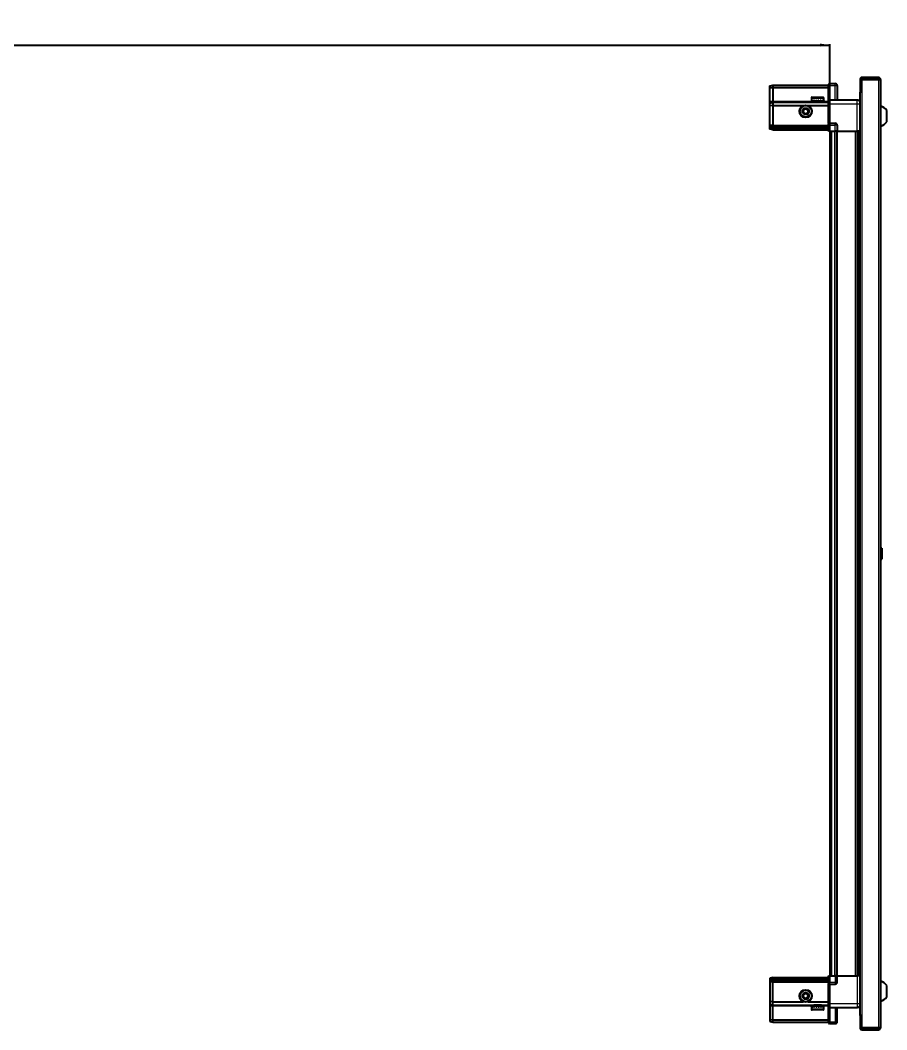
# Model space of a CAD drawing. Header units: millimetres. Extents: x 877 to 4552, y -1534 to 1780.
# Drawn here: x 2813 to 3722, y 649 to 1708 of the extents above; entities that cross this region are included whole.
import ezdxf

# ---------------------------------------------------------------- set-up
doc = ezdxf.new("R2010")
doc.units = ezdxf.units.MM
doc.layers.add('FORMAT', color=7, linetype='Continuous')
doc.styles.add('SLDTEXTSTYLE0', font='TXT', dxfattribs={"width": 0.75})
doc.dimstyles.new('SLDDIMSTYLE0', dxfattribs={"dimtxt": 20, "dimasz": 10, "dimexe": 0, "dimexo": 0.0625, "dimgap": 5, "dimtad": 2, "dimdec": 1, "dimrnd": 1e-09, "dimzin": 12, "dimdsep": 46, "dimtxsty": 'SLDTEXTSTYLE0', "dimsah": 1, "dimcen": 0.09, "dimadec": 0, "dimazin": 3, "dimtfac": 1, "dimtofl": 0, "dimtmove": 0, "dimatfit": 3, "dimfxl": 0, "dimfrac": 2, "dimtolj": 1, "dimtzin": 12, "dimarcsym": 0})

# ---------------------------------------------------------------- blocks, each defined once
blk = doc.blocks.new('_D_5')
at = {"layer": 'FORMAT'}
for p, q in [((1762.2, 1591.2), (1762.2, 1682.7)), ((1762.2, 1681.7), (3662.2, 1681.7)), ((3662.2, 1591.2), (3662.2, 1682.7))]:
    blk.add_line(p, q, dxfattribs=at)
for points in [[(1762.2, 1681.7), (1772.2, 1680.1), (1772.2, 1683.2)], [(3662.2, 1681.7), (3652.2, 1683.2), (3652.2, 1680.1)]]:
    blk.add_solid(points, dxfattribs=at)
at = {"layer": 'FORMAT', "insert": (2682.6, 1707.4), "char_height": 20, "attachment_point": 1, "style": 'SLDTEXTSTYLE0'}
blk.add_mtext('1900', dxfattribs=at)

msp = doc.modelspace()

# ---------------------------------------------------------------- linework, layer by layer
at = {"color": 7, "linetype": 'Continuous', "lineweight": 25}
for p, q in [((3694.05, 1645.56), (3694.05, 1633.16)), ((3695.55, 1645.56), (3695.55, 1633.16)), ((3696.05, 1632.66), (3696.05, 1645.56)), ((3696.05, 1645.56), (3713.45, 1645.56)), ((3713.45, 1647.66), (3696.15, 1647.66)), ((3713.45, 1646.16), (3696.15, 1646.16)), ((3713.45, 1646.16), (3713.45, 1647.66)), ((3713.45, 1645.56), (3715.55, 1645.56)), ((3715.55, 1645.56), (3715.55, 650.76)), ((3599.55, 1638.85), (3602.55, 1639.66)), ((3599.55, 1637), (3599.55, 1638.85)), ((3599.55, 1637), (3602.55, 1637.16)), ((3599.55, 1622.66), (3599.55, 1637)), ((3602.55, 1639.66), (3602.55, 1637.16)), ((3602.55, 1639.66), (3660.85, 1639.66)), ((3602.55, 1637.16), (3602.55, 1622.66)), ((3602.55, 1637.16), (3660.85, 1637.16)), ((3661.71, 1641.16), (3660.85, 1640.66)), ((3661.71, 1641.16), (3660.85, 1640.66)), ((3660.85, 1640.66), (3660.85, 1639.16)), ((3660.85, 1624.36), (3660.85, 1639.16)), ((3662.05, 1641.16), (3661.71, 1641.16)), ((3662.05, 1641.16), (3661.71, 1641.16)), ((3662.05, 1641.16), (3662.05, 1641.16)), ((3662.05, 1639.16), (3662.05, 1641.16)), ((3662.05, 1641.16), (3668.05, 1641.16)), ((3662.05, 1639.16), (3662.05, 1624.36)), ((3670.05, 1639.16), (3670.05, 1624.16)), ((3693.95, 1632.66), (3693.95, 663.66)), ((3693.95, 1632.66), (3696.05, 1632.66)), ((3694.05, 1633.16), (3695.55, 1633.16)), ((3599.55, 1620.85), (3599.55, 1622.66)), ((3599.55, 1620.85), (3602.55, 1621.66)), ((3599.55, 1617.83), (3599.55, 1620.85)), ((3602.55, 1622.66), (3602.55, 1621.66)), ((3602.55, 1621.66), (3602.55, 1618.16)), ((3602.55, 1621.66), (3660.85, 1621.66)), ((3643.05, 1626.06), (3643.05, 1623.16)), ((3643.05, 1623.16), (3643.09, 1623.16)), ((3643.21, 1623.66), (3643.09, 1623.66)), ((3643.09, 1623.66), (3643.09, 1623.16)), ((3643.09, 1623.16), (3643.21, 1623.16)), ((3643.21, 1623.66), (3643.21, 1623.16)), ((3643.21, 1623.16), (3643.62, 1623.16)), ((3643.96, 1623.66), (3643.62, 1623.66)), ((3643.62, 1623.66), (3643.62, 1623.16)), ((3643.62, 1623.16), (3643.96, 1623.16)), ((3643.85, 1626.86), (3655.25, 1626.86)), ((3643.96, 1623.66), (3643.96, 1623.16)), ((3643.96, 1623.16), (3644.73, 1623.16)), ((3645.25, 1623.66), (3644.73, 1623.66)), ((3644.73, 1623.66), (3644.73, 1623.16)), ((3644.73, 1623.16), (3645.25, 1623.16)), ((3645.15, 1623.16), (3645.15, 1623.06)), ((3645.15, 1623.06), (3653.95, 1623.06)), ((3645.25, 1623.66), (3645.25, 1623.16)), ((3645.25, 1623.16), (3646.31, 1623.16)), ((3645.55, 1622.66), (3646.24, 1622.18)), ((3645.55, 1622.66), (3653.55, 1622.66)), ((3646.24, 1622.18), (3645.55, 1621.69)), ((3645.55, 1621.69), (3645.55, 1621.66)), ((3645.55, 1621.69), (3653.55, 1621.69)), ((3646.24, 1622.18), (3652.86, 1622.18)), ((3646.97, 1623.66), (3646.31, 1623.66)), ((3646.31, 1623.66), (3646.31, 1623.16)), ((3646.31, 1623.16), (3646.97, 1623.16)), ((3646.97, 1623.66), (3646.97, 1623.16)), ((3646.97, 1623.16), (3648.21, 1623.16)), ((3648.94, 1623.66), (3648.21, 1623.66)), ((3648.21, 1623.66), (3648.21, 1623.16)), ((3648.21, 1623.16), (3648.64, 1623.16)), ((3648.64, 1623.66), (3648.64, 1623.16)), ((3648.94, 1623.66), (3648.94, 1623.16)), ((3648.94, 1623.16), (3650.24, 1623.16)), ((3650.97, 1623.66), (3650.24, 1623.66)), ((3650.24, 1623.66), (3650.24, 1623.16)), ((3650.51, 1623.66), (3650.51, 1623.16)), ((3650.51, 1623.16), (3650.97, 1623.16)), ((3650.97, 1623.66), (3650.97, 1623.16)), ((3650.97, 1623.16), (3652.2, 1623.16)), ((3652.86, 1623.66), (3652.2, 1623.66)), ((3652.2, 1623.66), (3652.2, 1623.16)), ((3652.2, 1623.16), (3652.86, 1623.16)), ((3652.86, 1623.66), (3652.86, 1623.16)), ((3652.86, 1623.16), (3653.91, 1623.16)), ((3652.86, 1622.18), (3653.55, 1622.66)), ((3653.55, 1621.69), (3652.86, 1622.18)), ((3653.55, 1621.66), (3653.55, 1621.69)), ((3654.43, 1623.66), (3653.91, 1623.66)), ((3653.91, 1623.66), (3653.91, 1623.16)), ((3653.91, 1623.16), (3654.43, 1623.16)), ((3653.95, 1623.06), (3653.95, 1623.16)), ((3654.43, 1623.66), (3654.43, 1623.16)), ((3654.43, 1623.16), (3655.18, 1623.16)), ((3655.52, 1623.66), (3655.18, 1623.66)), ((3655.18, 1623.66), (3655.18, 1623.16)), ((3655.18, 1623.16), (3655.52, 1623.16)), ((3655.52, 1623.66), (3655.52, 1623.16)), ((3655.52, 1623.16), (3655.91, 1623.16)), ((3656.02, 1623.66), (3655.91, 1623.66)), ((3655.91, 1623.66), (3655.91, 1623.16)), ((3655.91, 1623.16), (3656.02, 1623.16)), ((3656.02, 1623.66), (3656.02, 1623.16)), ((3656.02, 1623.16), (3656.05, 1623.16)), ((3656.05, 1623.16), (3656.05, 1626.06)), ((3660.85, 1624.16), (3660.85, 1624.36)), ((3662.05, 1624.16), (3660.85, 1624.16)), ((3660.85, 1620.16), (3660.85, 1624.16)), ((3662.05, 1624.36), (3662.05, 1624.16)), ((3662.05, 1624.16), (3662.05, 1620.16)), ((3662.05, 1624.16), (3691.05, 1624.16)), ((3602.55, 1618.16), (3599.55, 1617.83)), ((3599.55, 1597.66), (3599.55, 1617.83)), ((3602.55, 1618.16), (3602.55, 1597.66)), ((3602.55, 1618.16), (3634.55, 1618.16)), ((3639.55, 1618.16), (3660.85, 1618.16)), ((3660.85, 1599.86), (3660.85, 1620.16)), ((3662.05, 1620.16), (3662.05, 1599.86)), ((3722.15, 1601.16), (3722.15, 1613.16)), ((3660.85, 1599.66), (3660.85, 1599.86)), ((3662.05, 1599.66), (3660.85, 1599.66)), ((3660.85, 1599.66), (3660.85, 1598.98)), ((3662.05, 1599.86), (3662.05, 1599.66)), ((3662.05, 1597.66), (3662.05, 1599.66)), ((3662.05, 1597.66), (3662.05, 1599.66)), ((3662.05, 1599.66), (3668.05, 1599.66)), ((3599.55, 1595.85), (3599.55, 1597.66)), ((3602.55, 1596.66), (3599.55, 1595.85)), ((3599.55, 1595.11), (3599.55, 1595.85)), ((3602.55, 1595.66), (3599.55, 1595.11)), ((3599.55, 1594.61), (3599.55, 1595.11)), ((3599.55, 1593.46), (3599.55, 1594.61)), ((3602.55, 1594.16), (3599.55, 1594.61)), ((3602.55, 1592.66), (3599.55, 1593.46)), ((3602.55, 1597.66), (3602.55, 1596.66)), ((3602.55, 1596.66), (3602.55, 1595.66)), ((3602.55, 1596.66), (3660.85, 1596.66)), ((3602.55, 1595.66), (3602.55, 1594.16)), ((3602.55, 1595.66), (3660.85, 1595.66)), ((3602.55, 1594.16), (3602.55, 1592.66)), ((3602.55, 1594.16), (3660.85, 1594.16)), ((3602.55, 1592.66), (3660.85, 1592.66)), ((3660.85, 1591.16), (3660.85, 1598.98)), ((3661.71, 1591.16), (3660.85, 1591.16)), ((3661.71, 1597.66), (3661.71, 1591.16)), ((3662.05, 1591.16), (3661.71, 1591.16)), ((3662.05, 1597.66), (3662.05, 1591.16)), ((3662.05, 1591.16), (3668.05, 1591.16)), ((3662.2, 1591.16), (3662.2, 705.16)), ((3670.05, 1591.16), (3668.05, 1591.16)), ((3669.4, 1591.16), (3669.4, 705.16)), ((3670.05, 1597.66), (3670.05, 1591.16)), ((3670.05, 1591.16), (3691.05, 1591.16)), ((3692.07, 705.16), (3692.07, 1591.16)), ((3692.11, 705.16), (3692.11, 1591.16)), ((3693.9, 1591.16), (3693.9, 705.16)), ((3716.53, 1153.94), (3715.55, 1152.96)), ((3717.05, 1153.94), (3716.53, 1153.94)), ((3716.53, 1153.94), (3716.53, 1142.37)), ((3717.05, 1153.94), (3717.05, 1142.37)), ((3715.55, 1143.36), (3716.53, 1142.37)), ((3716.53, 1142.37), (3717.05, 1142.37)), ((3602.55, 703.66), (3599.55, 702.85)), ((3599.55, 702.85), (3599.55, 701.7)), ((3602.55, 702.16), (3599.55, 701.7)), ((3599.55, 701.7), (3599.55, 701.2)), ((3602.55, 700.66), (3599.55, 701.2)), ((3599.55, 701.2), (3599.55, 700.46)), ((3602.55, 699.66), (3599.55, 700.46)), ((3599.55, 700.46), (3599.55, 698.66)), ((3602.55, 702.16), (3602.55, 703.66)), ((3602.55, 703.66), (3660.85, 703.66)), ((3602.55, 700.66), (3602.55, 702.16)), ((3602.55, 702.16), (3660.85, 702.16)), ((3602.55, 700.66), (3660.85, 700.66)), ((3602.55, 699.66), (3602.55, 700.66)), ((3602.55, 699.66), (3660.85, 699.66)), ((3602.55, 698.66), (3602.55, 699.66)), ((3660.85, 697.34), (3660.85, 705.16)), ((3660.85, 705.16), (3661.71, 705.16)), ((3661.71, 705.16), (3661.71, 705.16)), ((3661.71, 705.16), (3661.71, 698.66)), ((3662.05, 705.16), (3661.71, 705.16)), ((3662.05, 705.16), (3662.05, 698.66)), ((3662.05, 705.16), (3662.05, 705.16)), ((3662.05, 705.16), (3668.05, 705.16)), ((3662.05, 705.16), (3662.05, 698.66)), ((3670.05, 705.16), (3668.05, 705.16)), ((3670.05, 698.66), (3670.05, 705.16)), ((3670.05, 705.16), (3691.05, 705.16)), ((3599.55, 698.66), (3599.55, 678.49)), ((3602.55, 678.16), (3602.55, 698.66)), ((3660.85, 697.34), (3660.85, 696.66)), ((3662.05, 696.66), (3660.85, 696.66)), ((3660.85, 696.46), (3660.85, 696.66)), ((3660.85, 676.16), (3660.85, 696.46)), ((3662.05, 696.66), (3662.05, 698.66)), ((3662.05, 696.66), (3662.05, 696.46)), ((3662.05, 696.66), (3668.05, 696.66)), ((3662.05, 696.46), (3662.05, 676.16)), ((3722.15, 683.16), (3722.15, 695.16)), ((3602.55, 678.16), (3599.55, 678.49)), ((3599.55, 678.49), (3599.55, 675.46)), ((3602.55, 678.16), (3634.55, 678.16)), ((3602.55, 674.66), (3602.55, 678.16)), ((3639.55, 678.16), (3660.85, 678.16)), ((3599.55, 675.46), (3602.55, 674.66)), ((3599.55, 675.46), (3599.55, 673.66)), ((3599.55, 673.66), (3599.55, 659.31)), ((3602.55, 674.66), (3660.85, 674.66)), ((3602.55, 673.66), (3602.55, 674.66)), ((3602.55, 659.16), (3602.55, 673.66)), ((3643.05, 673.16), (3643.05, 670.26)), ((3643.07, 673.16), (3643.05, 673.16)), ((3643.07, 672.66), (3643.07, 673.16)), ((3643.16, 673.16), (3643.07, 673.16)), ((3643.07, 672.66), (3643.16, 672.66)), ((3643.16, 672.66), (3643.16, 673.16)), ((3643.54, 673.16), (3643.16, 673.16)), ((3643.54, 672.66), (3643.54, 673.16)), ((3643.86, 673.16), (3643.54, 673.16)), ((3643.54, 672.66), (3643.86, 672.66)), ((3655.25, 669.46), (3643.85, 669.46)), ((3643.86, 672.66), (3643.86, 673.16)), ((3644.59, 673.16), (3643.86, 673.16)), ((3644.59, 672.66), (3644.59, 673.16)), ((3645.1, 673.16), (3644.59, 673.16)), ((3644.59, 672.66), (3645.1, 672.66)), ((3645.1, 672.66), (3645.1, 673.16)), ((3646.14, 673.16), (3645.1, 673.16)), ((3645.15, 673.26), (3645.15, 673.16)), ((3653.95, 673.26), (3645.15, 673.26)), ((3645.55, 674.66), (3645.55, 674.63)), ((3645.55, 674.63), (3646.24, 674.14)), ((3653.55, 674.63), (3645.55, 674.63)), ((3646.24, 674.14), (3645.55, 673.66)), ((3653.55, 673.66), (3645.55, 673.66)), ((3646.14, 672.66), (3646.14, 673.16)), ((3646.79, 673.16), (3646.14, 673.16)), ((3646.14, 672.66), (3646.79, 672.66)), ((3652.86, 674.14), (3646.24, 674.14)), ((3646.79, 672.66), (3646.79, 673.16)), ((3648.01, 673.16), (3646.79, 673.16)), ((3648.01, 672.66), (3648.01, 673.16)), ((3648.51, 673.16), (3648.01, 673.16)), ((3648.01, 672.66), (3648.74, 672.66)), ((3648.51, 672.66), (3648.51, 673.16)), ((3648.74, 672.66), (3648.74, 673.16)), ((3650.04, 673.16), (3648.74, 673.16)), ((3650.04, 672.66), (3650.04, 673.16)), ((3650.04, 672.66), (3650.77, 672.66)), ((3650.38, 672.66), (3650.38, 673.16)), ((3650.77, 673.16), (3650.38, 673.16)), ((3650.77, 672.66), (3650.77, 673.16)), ((3652.02, 673.16), (3650.77, 673.16)), ((3652.02, 672.66), (3652.02, 673.16)), ((3652.69, 673.16), (3652.02, 673.16)), ((3652.02, 672.66), (3652.69, 672.66)), ((3652.69, 672.66), (3652.69, 673.16)), ((3653.76, 673.16), (3652.69, 673.16)), ((3652.86, 674.14), (3653.55, 674.63)), ((3653.55, 673.66), (3652.86, 674.14)), ((3653.55, 674.63), (3653.55, 674.66)), ((3653.76, 672.66), (3653.76, 673.16)), ((3654.29, 673.16), (3653.76, 673.16)), ((3653.76, 672.66), (3654.29, 672.66)), ((3653.95, 673.16), (3653.95, 673.26)), ((3654.29, 672.66), (3654.29, 673.16)), ((3655.08, 673.16), (3654.29, 673.16)), ((3655.08, 672.66), (3655.08, 673.16)), ((3655.43, 673.16), (3655.08, 673.16)), ((3655.08, 672.66), (3655.43, 672.66)), ((3655.43, 672.66), (3655.43, 673.16)), ((3655.86, 673.16), (3655.43, 673.16)), ((3655.86, 672.66), (3655.86, 673.16)), ((3656, 673.16), (3655.86, 673.16)), ((3655.86, 672.66), (3656, 672.66)), ((3656, 672.66), (3656, 673.16)), ((3656.05, 673.16), (3656, 673.16)), ((3656.05, 670.26), (3656.05, 673.16)), ((3660.85, 672.16), (3660.85, 676.16)), ((3662.05, 672.16), (3660.85, 672.16)), ((3660.85, 671.96), (3660.85, 672.16)), ((3660.85, 657.16), (3660.85, 671.96)), ((3662.05, 676.16), (3662.05, 672.16)), ((3662.05, 672.16), (3662.05, 671.96)), ((3662.05, 672.16), (3691.05, 672.16)), ((3662.05, 671.96), (3662.05, 657.16)), ((3662.05, 671.96), (3662.05, 657.16)), ((3670.05, 657.16), (3670.05, 672.16)), ((3599.55, 659.31), (3602.55, 659.16)), ((3599.55, 659.31), (3599.55, 657.46)), ((3599.55, 657.46), (3602.55, 656.66)), ((3602.55, 659.16), (3660.85, 659.16)), ((3602.55, 656.66), (3602.55, 659.16)), ((3602.55, 656.66), (3660.85, 656.66)), ((3660.85, 657.16), (3660.85, 655.66)), ((3662.05, 655.16), (3662.05, 657.16)), ((3696.05, 663.66), (3693.95, 663.66)), ((3694.05, 663.16), (3695.55, 663.16)), ((3694.05, 663.16), (3694.05, 650.76)), ((3695.55, 663.16), (3695.55, 650.76)), ((3696.05, 650.76), (3696.05, 663.66)), ((3660.85, 655.66), (3661.71, 655.16)), ((3662.05, 655.16), (3661.71, 655.16)), ((3662.05, 655.16), (3668.05, 655.16)), ((3713.45, 650.76), (3696.05, 650.76)), ((3696.15, 650.16), (3713.45, 650.16)), ((3696.15, 648.66), (3713.45, 648.66)), ((3715.55, 650.76), (3713.45, 650.76)), ((3713.45, 650.16), (3713.45, 648.66))]:
    msp.add_line(p, q, dxfattribs=at)
at = {"color": 8, "linetype": 'Continuous', "lineweight": 18}
for p, q in [((3695.55, 1645.56), (3694.05, 1645.56)), ((3696.15, 1646.16), (3696.15, 1647.66)), ((3713.45, 1645.56), (3713.45, 650.76)), ((3662.05, 1639.16), (3660.85, 1639.16)), ((3662.05, 1639.16), (3668.05, 1639.16)), ((3668.05, 1639.16), (3668.05, 1641.16)), ((3668.05, 1624.16), (3668.05, 1639.16)), ((3668.05, 1639.16), (3670.05, 1639.16)), ((3696.05, 1632.66), (3696.05, 663.66)), ((3599.55, 1622.66), (3602.55, 1622.66)), ((3602.55, 1622.66), (3645.55, 1622.66)), ((3643.05, 1626.06), (3656.05, 1626.06)), ((3653.55, 1622.66), (3660.85, 1622.66)), ((3660.85, 1624.36), (3662.05, 1624.36)), ((3662.05, 1620.16), (3660.85, 1620.16)), ((3662.05, 1620.16), (3691.05, 1620.16)), ((3691.05, 1591.16), (3691.05, 1620.16)), ((3660.85, 1599.86), (3662.05, 1599.86)), ((3668.05, 1597.66), (3668.05, 1599.66)), ((3602.55, 1597.66), (3599.55, 1597.66)), ((3602.55, 1597.66), (3660.85, 1597.66)), ((3662.05, 1597.66), (3661.71, 1597.66)), ((3662.05, 1597.66), (3668.05, 1597.66)), ((3664.2, 1591.16), (3664.2, 705.16)), ((3667.4, 1591.16), (3667.4, 705.16)), ((3668.05, 1591.16), (3668.05, 1597.66)), ((3670.05, 1597.66), (3668.05, 1597.66)), ((3670.05, 1591.16), (3670.05, 705.16)), ((3689.45, 705.16), (3689.45, 1591.16)), ((3690.86, 1591.16), (3690.86, 705.16)), ((3693.31, 705.16), (3693.31, 1591.16)), ((3662.05, 705.16), (3661.71, 705.16)), ((3668.05, 705.16), (3668.05, 698.66)), ((3691.05, 705.16), (3691.05, 676.16)), ((3602.55, 698.66), (3599.55, 698.66)), ((3602.55, 698.66), (3660.85, 698.66)), ((3662.05, 696.46), (3660.85, 696.46)), ((3662.05, 698.66), (3661.71, 698.66)), ((3662.05, 698.66), (3668.05, 698.66)), ((3670.05, 698.66), (3668.05, 698.66)), ((3668.05, 698.66), (3668.05, 696.66)), ((3599.55, 673.66), (3602.55, 673.66)), ((3602.55, 673.66), (3645.55, 673.66)), ((3656.05, 670.26), (3643.05, 670.26)), ((3653.55, 673.66), (3660.85, 673.66)), ((3662.05, 676.16), (3660.85, 676.16)), ((3662.05, 671.96), (3660.85, 671.96)), ((3662.05, 676.16), (3691.05, 676.16)), ((3668.05, 672.16), (3668.05, 657.16)), ((3662.05, 657.16), (3660.85, 657.16)), ((3662.05, 657.16), (3668.05, 657.16)), ((3668.05, 657.16), (3670.05, 657.16)), ((3668.05, 657.16), (3668.05, 655.16)), ((3695.55, 650.76), (3694.05, 650.76)), ((3696.15, 650.16), (3696.15, 648.66))]:
    msp.add_line(p, q, dxfattribs=at)
at = {"color": 7, "linetype": 'Continuous', "lineweight": 25}
for centre, radius in [((3637.05, 1612.16), 6.5), ((3637.05, 1612.16), 3.46), ((3637.05, 684.16), 6.5), ((3637.05, 684.16), 3.46)]:
    msp.add_circle(centre, radius, dxfattribs=at)
at = {"color": 8, "linetype": 'Continuous', "lineweight": 18}
for centre in [(3637.05, 1612.16), (3637.05, 684.16)]:
    msp.add_circle(centre, 5.7, dxfattribs=at)
at = {"color": 7, "linetype": 'Continuous', "lineweight": 25}
for centre, radius, start, end in [((3696.15, 1645.56), 2.1, 90, 180), ((3696.15, 1645.56), 0.6, 90, 180), ((3713.45, 1645.56), 2.1, 360, 90), ((3713.45, 1645.56), 0.6, 360, 90), ((3668.05, 1639.16), 2, 360, 90), ((3643.85, 1626.06), 0.8, 90, 180), ((3645.15, 1622.66), 0.4, 0, 90), ((3653.95, 1622.66), 0.4, 90, 180), ((3655.25, 1626.06), 0.8, 0, 90), ((3637.05, 1612.16), 2.5, 120.74103, 180.74103), ((3637.05, 1612.16), 2.5, 180.74103, 240.74103), ((3637.05, 1612.16), 2.5, 60.74103, 120.74103), ((3637.05, 1612.16), 2.5, 240.74103, 300.74103), ((3637.05, 1612.16), 2.5, 0.74103, 60.74103), ((3637.05, 1612.16), 2.5, 300.74103, 0.74103), ((3712.52, 1606.13), 11.91, 36.1266, 75.29965), ((3668.05, 1597.66), 2, 0, 90), ((3712.52, 1608.18), 11.91, 284.70035, 323.8734), ((3712.52, 688.13), 11.91, 36.1266, 75.29965), ((3668.05, 698.66), 2, 270, 0), ((3637.05, 684.16), 2.5, 155.91157, 215.91157), ((3637.05, 684.16), 2.5, 95.91157, 155.91157), ((3637.05, 684.16), 2.5, 215.91157, 275.91157), ((3637.05, 684.16), 2.5, 35.91157, 95.91157), ((3637.05, 684.16), 2.5, 275.91157, 335.91157), ((3637.05, 684.16), 2.5, 335.91157, 35.91157), ((3712.52, 690.18), 11.91, 284.70035, 323.8734), ((3643.85, 670.26), 0.8, 180, 270), ((3645.15, 673.66), 0.4, 270, 360), ((3653.95, 673.66), 0.4, 180, 270), ((3655.25, 670.26), 0.8, 270, 360), ((3668.05, 657.16), 2, 270, 0), ((3696.15, 650.76), 2.1, 180, 270), ((3696.15, 650.76), 0.6, 180, 270), ((3713.45, 650.76), 0.6, 270, 0), ((3713.45, 650.76), 2.1, 270, 0)]:
    msp.add_arc(centre, radius, start, end, dxfattribs=at)
for centre, start_param, end_param in [((3658.25, 1597.66), 0, 0.7227342), ((3658.25, 698.66), 5.5604511, 6.2831853)]:
    msp.add_ellipse(centre, major_axis=(3.46, 0), ratio=0.5773503, start_param=start_param, end_param=end_param, dxfattribs=at)
for points, knots in [([(3691.05, 1624.16), (3691.49, 1624.11), (3692.17, 1624.04), (3692.98, 1623.6), (3693.53, 1623.17), (3693.81, 1622.79), (3693.95, 1622.61)], [0, 0, 0, 0, 0.3842982, 0.5911726, 0.8024372, 1, 1, 1, 1]), ([(3634.53, 1613.57), (3634.97, 1613.83), (3635.8, 1614.33), (3636.63, 1614.82), (3637.01, 1615.05)], [0, 0, 0, 0, 0.5346859, 1, 1, 1, 1]), ([(3634.57, 1610.68), (3634.57, 1610.81), (3634.56, 1611.41), (3634.54, 1612.4), (3634.53, 1613.22), (3634.53, 1613.57)], [0, 0, 0, 0, 0.1331247, 0.6370994, 1, 1, 1, 1]), ([(3637.09, 1609.27), (3636.64, 1609.52), (3635.79, 1610), (3634.96, 1610.46), (3634.57, 1610.68)], [0, 0, 0, 0, 0.5346859, 1, 1, 1, 1]), ([(3637.01, 1615.05), (3637.46, 1614.79), (3638.3, 1614.32), (3639.14, 1613.85), (3639.53, 1613.63)], [0, 0, 0, 0, 0.5346859, 1, 1, 1, 1]), ([(3639.57, 1610.75), (3639.12, 1610.48), (3638.29, 1609.99), (3637.47, 1609.5), (3637.09, 1609.27)], [0, 0, 0, 0, 0.5346859, 1, 1, 1, 1]), ([(3639.53, 1613.63), (3639.53, 1613.29), (3639.54, 1612.47), (3639.56, 1611.47), (3639.57, 1610.87), (3639.57, 1610.75)], [0, 0, 0, 0, 0.36290056, 0.86687533, 1, 1, 1, 1]), ([(3693.9, 1591.16), (3693.86, 1591.16), (3693.64, 1591.16), (3692.92, 1591.16), (3691.96, 1591.16), (3691.31, 1591.16), (3691.05, 1591.16)], [0, 0, 0, 0, 0.0717073, 0.4209791, 0.7702508, 1, 1, 1, 1]), ([(3693.9, 705.16), (3693.86, 705.16), (3693.64, 705.16), (3692.92, 705.16), (3691.96, 705.16), (3691.31, 705.16), (3691.05, 705.16)], [0, 0, 0, 0, 0.0717073, 0.4209791, 0.7702508, 1, 1, 1, 1]), ([(3634.18, 683.86), (3634.39, 684.33), (3634.78, 685.21), (3635.17, 686.09), (3635.36, 686.5)], [0, 0, 0, 0, 0.5346859, 1, 1, 1, 1]), ([(3635.87, 681.52), (3635.57, 681.94), (3635, 682.72), (3634.44, 683.5), (3634.18, 683.86)], [0, 0, 0, 0, 0.5346859, 1, 1, 1, 1]), ([(3635.36, 686.5), (3635.7, 686.53), (3636.52, 686.62), (3637.51, 686.72), (3638.1, 686.78), (3638.23, 686.79)], [0, 0, 0, 0, 0.3629006, 0.8668753, 1, 1, 1, 1]), ([(3638.74, 681.82), (3638.62, 681.81), (3638.02, 681.75), (3637.03, 681.64), (3636.21, 681.56), (3635.87, 681.52)], [0, 0, 0, 0, 0.1331247, 0.6370994, 1, 1, 1, 1]), ([(3638.23, 686.79), (3638.53, 686.38), (3639.09, 685.6), (3639.66, 684.82), (3639.92, 684.46)], [0, 0, 0, 0, 0.53468586, 1, 1, 1, 1]), ([(3639.92, 684.46), (3639.71, 683.99), (3639.32, 683.1), (3638.92, 682.23), (3638.74, 681.82)], [0, 0, 0, 0, 0.5346859, 1, 1, 1, 1]), ([(3691.05, 672.16), (3691.49, 672.21), (3692.17, 672.28), (3692.98, 672.71), (3693.53, 673.15), (3693.81, 673.53), (3693.95, 673.71)], [0, 0, 0, 0, 0.3842982, 0.5911726, 0.8024372, 1, 1, 1, 1])]:
    msp.add_open_spline(points, degree=3, knots=knots, dxfattribs=at)
at = {"color": 8, "linetype": 'Continuous', "lineweight": 18}
for points in [[(3691.05, 1620.16), (3691.05, 1620.68), (3691.05, 1621.73), (3691.05, 1623.05), (3691.05, 1623.98), (3691.05, 1624.1), (3691.05, 1624.16)], [(3691.05, 676.16), (3691.05, 675.63), (3691.05, 674.59), (3691.05, 673.26), (3691.05, 672.34), (3691.05, 672.22), (3691.05, 672.16)]]:
    msp.add_open_spline(points, degree=3, dxfattribs=at)
for points in [[(3691.05, 1620.16), (3691.49, 1620.16), (3692.17, 1620.16), (3692.98, 1620.16), (3693.53, 1620.16), (3693.81, 1620.16), (3693.95, 1620.16)], [(3691.05, 676.16), (3691.49, 676.16), (3692.17, 676.16), (3692.98, 676.16), (3693.53, 676.16), (3693.81, 676.16), (3693.95, 676.16)]]:
    msp.add_open_spline(points, degree=3, knots=[0, 0, 0, 0, 0.3842982, 0.5911726, 0.8024372, 1, 1, 1, 1], dxfattribs=at)

# ---------------------------------------------------------------- dimensions: what is measured, and where the dimension line sits
at = {"layer": 'FORMAT'}
dim = msp.add_linear_dim(base=(3662.2, 1681.66), p1=(1762.2, 1591.16), p2=(3662.2, 1591.16), angle=0, dimstyle='SLDDIMSTYLE0', dxfattribs=at)
dim.commit()
dim.dimension.update_dxf_attribs({"geometry": '_D_5', "text_midpoint": (2712.2, 1681.66), "dimtype": 160})

doc.saveas('drawing.dxf')
